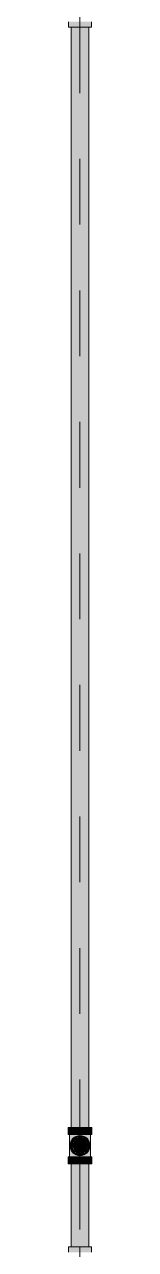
# Model space of a CAD drawing. Header units: millimetres. Extents: x -4000 to 187956, y -58990 to 162485.
# Drawn here: x 91721 to 91779, y 128199 to 131156 of the extents above; entities that cross this region are included whole.
import ezdxf

# ---------------------------------------------------------------- set-up
doc = ezdxf.new("R2010")
doc.units = ezdxf.units.MM
doc.linetypes.add('Dash 1_16_', pattern=[317.5, 158.75, -158.75])
for name, color, linetype, lineweight in [('F-SPRN', 3, 'Continuous', 9), ('P-PIPE', 3, 'Continuous', 9), ('P-PIPE-CNTR', 3, 'Continuous', 9)]:
    doc.layers.add(name, color=color, linetype=linetype, lineweight=lineweight)

# ---------------------------------------------------------------- blocks, each defined once
blk = doc.blocks.new('Sprinkler_Up - DN20-V350-FFS - TANG 1')
at = {"layer": 'F-SPRN', "transparency": 33554534}
for points in [[(-4.6, 0), (-1.7, 2.9), (-1.2, 3.5), (-0.6, 4), (0.6, 4), (1.2, 3.5), (1.7, 2.9), (4.6, 0), (22.2, 0), (18, 13.1), (6.9, 21.2), (-6.9, 21.2), (-18, 13.1), (-22.2, 0), (-13.5, 0)], [(-6.9, -21.2), (6.9, -21.2), (18, -13.1), (22.2, 0), (3.9, -0.7), (2, -3.4), (1.2, -3.5), (0.6, -4), (-0.6, -4), (-1.2, -3.5), (-1.7, -2.9), (-4.6, 0), (-22.2, 0), (-18, -13.1), (-12.4, -17.1)], [(0, -16.7), (4.3, -16.1), (11.8, -11.8), (16.1, -4.3), (16.1, 4.3), (11.8, 11.8), (8.3, 14.4), (0, 16.7), (-4.3, 16.1), (-11.8, 11.8), (-16.1, 4.3), (-16.1, -4.3), (-11.8, -11.8), (-8.3, -14.4)], [(0, -15.6), (7.8, -13.5), (13.5, -7.8), (15.1, -4), (15.1, 4), (13.5, 7.8), (7.8, 13.5), (0, 15.6), (-7.8, 13.5), (-11, 11), (-15.1, 4), (-15.1, -4), (-11, -11), (-7.8, -13.5)], [(-10.9, -5.5), (-10.9, 5.4), (-14.5, 5.4), (-14.5, -5.5)], [(-7.7, -5.5), (-7.7, 5.4), (-10.9, 5.4), (-10.9, -5.5)], [(0, -5.5), (0, 5.4), (-7.7, 5.4), (-7.7, -5.5)], [(5.7, 0), (2, 4.9), (-2.9, 4.9), (-5.7, 0), (2, 0)], [(2, -4.9), (2.9, -4.9), (5.7, 0), (-5.7, 0), (-2.9, -4.9)], [(0, 0), (4.6, 0), (0, 4.6), (-4.6, 0)], [(0, -4.6), (4.6, 0), (-4.6, 0)], [(0, -2.6), (1.3, 0), (-1.8, 0)], [(-1.3, 0), (1.8, 0), (0, 2.6)], [(0, -5.5), (7.7, -5.5), (7.7, 5.4), (0, 5.4)], [(10.9, -5.5), (10.9, 5.4), (7.7, 5.4), (7.7, -5.5)], [(14.5, -5.5), (14.5, 5.4), (10.9, 5.4), (10.9, -5.5)]]:
    blk.add_hatch(color=1, dxfattribs=at).paths.add_polyline_path(points)
at = {"layer": 'F-SPRN', "color": 1}
for p, q in [((-11.5, 5.4), (-14.5, 5.4)), ((-14.5, 5.4), (-11.3, 5.4)), ((-14.5, 5.4), (-14.5, 3.7)), ((-14.5, 3.3), (-14.5, 0)), ((-11.5, 5.4), (-11.5, 4)), ((-10.9, 1.9), (-10.9, 3.6)), ((-10.8, 5.4), (-8, 5.4)), ((-8.1, 5.4), (-10.8, 5.4)), ((-8.1, 5.4), (-8.1, 2.8)), ((-8.1, 2.5), (-8.1, 0.7)), ((-7.7, 4.8), (-7.7, 2.7)), ((-7.7, 4.8), (-7.7, 2.7)), ((-7.7, 2.1), (-7.7, 0.5)), ((-7.7, 2.1), (-7.7, 0.5)), ((-6.7, 5.4), (-4.7, 5.4)), ((-5.8, 3.8), (-5.8, 2.2)), ((-2.1, 0), (-2.1, 0)), ((-2.1, 0), (-2.1, -0.1)), ((0, 2.1), (-0.1, 2.1)), ((2.1, 0), (2.1, 0.1)), ((2.1, 0), (2.1, 0)), ((4.7, 5.4), (6.5, 5.4)), ((7.7, 5.4), (10.8, 5.4)), ((7.7, 5.2), (7.7, 2.7)), ((7.7, 5.2), (7.7, 2.7)), ((7.7, 2.3), (7.7, 0.5)), ((7.7, 2.3), (7.7, 0.5)), ((10.8, 5.4), (8.1, 5.4)), ((8.1, 5.4), (8.1, 2.8)), ((8.1, 2.5), (8.1, 0.4)), ((10.9, 5.4), (14.5, 5.4)), ((10.9, 3.6), (10.9, 0.2)), ((14.5, 5.4), (11.5, 5.4)), ((11.5, 5.4), (11.5, 4)), ((11.5, 3), (11.5, 0.2)), ((14.5, 5.4), (14.5, -5.5)), ((-14.5, -1.3), (-14.5, -3.7)), ((-11.1, -5.5), (-14.5, -5.5)), ((-14.5, -5.5), (-11.5, -5.5)), ((-10.9, -2.6), (-10.9, -1.3)), ((-10.8, -5.5), (-8.1, -5.5)), ((-7.8, -5.5), (-10.8, -5.5)), ((-8.1, -4.2), (-8.1, -5.5)), ((-7.7, -2.7), (-7.7, -4)), ((-7.7, -2.7), (-7.7, -4)), ((-7, -5.5), (-5.8, -5.5)), ((-4.8, -5.5), (-7, -5.5)), ((-5.8, -2.3), (-5.8, -3.8)), ((-2.1, -0.3), (-2, -0.4)), ((-2, -0.4), (-2, -0.5)), ((-2, -0.5), (-2, -0.6)), ((-2, -0.6), (-2, -0.7)), ((-2, -0.7), (-1.9, -0.7)), ((-1.9, -0.7), (-1.9, -0.8)), ((-1.9, -0.8), (-1.9, -0.9)), ((-1.9, -0.9), (-1.8, -1)), ((-1.8, -1), (-1.8, -1.1)), ((-1.8, -1), (-1.8, -1)), ((-1.8, -1.1), (-1.7, -1.2)), ((-1.7, -1.2), (-1.6, -1.3)), ((-1.7, -1.2), (-1.7, -1.2)), ((-1.6, -1.3), (-1.6, -1.4)), ((-1.6, -1.4), (-1.5, -1.4)), ((-1.5, -1.4), (-1.4, -1.5)), ((-1.4, -1.5), (-1.3, -1.6)), ((-1.4, -1.5), (-1.4, -1.5)), ((-1.3, -1.6), (-1.3, -1.7)), ((-1.3, -1.7), (-1.2, -1.7)), ((-1.2, -1.7), (-1.1, -1.7)), ((-1.1, -1.7), (-1.1, -1.8)), ((-1.1, -1.8), (-1, -1.8)), ((-1, -1.8), (-0.9, -1.9)), ((-0.9, -1.9), (-0.8, -1.9)), ((-0.8, -1.9), (-0.7, -2)), ((-0.8, -1.9), (-0.8, -1.9)), ((-0.7, -2), (-0.6, -2)), ((-0.6, -2), (-0.5, -2)), ((-0.5, -2), (-0.4, -2)), ((-0.4, -2), (-0.3, -2.1)), ((-0.4, -2), (-0.4, -2)), ((-0.3, -2.1), (-0.2, -2.1)), ((-0.2, -2.1), (-0.1, -2.1)), ((-0.1, -2.1), (0, -2.1)), ((0, -2.1), (0.1, -2.1)), ((0.1, -2.1), (0.2, -2.1)), ((0.1, -2.1), (0.1, -2.1)), ((0.2, -2.1), (0.3, -2.1)), ((0.3, -2.1), (0.4, -2)), ((0.4, -2), (0.5, -2)), ((0.5, -2), (0.6, -2)), ((0.6, -2), (0.7, -2)), ((0.6, -2), (0.6, -2)), ((0.7, -2), (0.8, -1.9)), ((0.8, -1.9), (0.9, -1.9)), ((0.9, -1.9), (1, -1.8)), ((0.9, -1.9), (0.9, -1.9)), ((1, -1.8), (1.1, -1.8)), ((1.1, -1.8), (1.2, -1.7)), ((1.2, -1.7), (1.3, -1.6)), ((1.2, -1.7), (1.2, -1.7)), ((1.3, -1.6), (1.4, -1.6)), ((1.4, -1.5), (1.5, -1.5)), ((1.4, -1.6), (1.4, -1.5)), ((1.5, -1.4), (1.6, -1.3)), ((1.5, -1.5), (1.5, -1.4)), ((1.6, -1.3), (1.7, -1.2)), ((1.6, -1.3), (1.6, -1.3)), ((1.7, -1.1), (1.8, -1.1)), ((1.7, -1.2), (1.7, -1.1)), ((1.8, -1), (1.9, -0.9)), ((1.8, -1.1), (1.8, -1)), ((1.9, -0.8), (2, -0.7)), ((1.9, -0.8), (1.9, -0.8)), ((1.9, -0.9), (1.9, -0.8)), ((2, -0.4), (2.1, -0.3)), ((2, -0.5), (2, -0.4)), ((2, -0.5), (2, -0.5)), ((2, -0.6), (2, -0.5)), ((2, -0.7), (2, -0.6)), ((2.1, -0.1), (2.1, 0)), ((2.1, -0.2), (2.1, -0.1)), ((2.1, -0.3), (2.1, -0.2)), ((7, -5.5), (4.8, -5.5)), ((5.8, -2.2), (5.8, -3.8)), ((5.8, -5.5), (7, -5.5)), ((7.7, -0.5), (7.7, -2.3)), ((7.7, -0.5), (7.7, -2.3)), ((7.7, -2.7), (7.7, -5.4)), ((7.7, -2.7), (7.7, -5.4)), ((10.8, -5.5), (7.7, -5.5)), ((8.1, -0.4), (8.1, -2.5)), ((8.1, -2.8), (8.1, -5.5)), ((8.1, -5.5), (10.8, -5.5)), ((10.9, -0.2), (10.9, -3.6)), ((14.5, -5.5), (10.9, -5.5)), ((11.5, -0.2), (11.5, -3)), ((11.5, -4), (11.5, -5.5)), ((11.5, -5.5), (14.5, -5.5))]:
    blk.add_line(p, q, dxfattribs=at)
at = {"layer": 'F-SPRN', "color": 1, "flags": 128}
for points in [[(-0.6, 2), (-0.7, 2), (-0.8, 1.9), (-0.9, 1.9), (-0.9, 1.9), (-1, 1.8), (-1.1, 1.8), (-1.2, 1.7), (-1.2, 1.7), (-1.3, 1.6), (-1.4, 1.6), (-1.4, 1.5), (-1.5, 1.5), (-1.5, 1.4), (-1.6, 1.3), (-1.6, 1.3), (-1.7, 1.2), (-1.7, 1.1), (-1.8, 1.1), (-1.8, 1), (-1.9, 0.9), (-1.9, 0.8), (-1.9, 0.8), (-2, 0.7), (-2, 0.6), (-2, 0.5), (-2, 0.5), (-2, 0.4), (-2.1, 0.3), (-2.1, 0.2), (-2.1, 0.1), (-2.1, 0)], [(-0.5, 2), (-0.6, 2), (-0.6, 2)], [(-0.1, 2.1), (-0.1, 2.1), (-0.2, 2.1), (-0.3, 2.1), (-0.4, 2), (-0.5, 2)], [(2.1, 0.1), (2.1, 0.2), (2.1, 0.2), (2.1, 0.3), (2, 0.4), (2, 0.5), (2, 0.6), (2, 0.7), (1.9, 0.7), (1.9, 0.8), (1.9, 0.9), (1.8, 1), (1.8, 1), (1.8, 1.1), (1.7, 1.2), (1.7, 1.2), (1.6, 1.3), (1.6, 1.4), (1.5, 1.4), (1.4, 1.5), (1.4, 1.5), (1.3, 1.6), (1.3, 1.7), (1.2, 1.7), (1.1, 1.7), (1.1, 1.8), (1, 1.8), (0.9, 1.9), (0.8, 1.9), (0.8, 1.9), (0.7, 2), (0.6, 2), (0.5, 2), (0.4, 2), (0.4, 2), (0.3, 2.1), (0.2, 2.1), (0.1, 2.1), (0, 2.1)], [(-2.1, -0.1), (-2.1, -0.2), (-2.1, -0.2), (-2.1, -0.3)]]:
    blk.add_lwpolyline(points, dxfattribs=at)
at = {"layer": 'F-SPRN', "color": 1}
for radius, start, end in [(22.2, 360, 180), (21.9, 165.6773, 179.2615), (21.9, 144.7698, 164.8151), (21.9, 126.6942, 143.2701), (16.7, 167.6802, 180), (16.7, 167.6802, 180), (16.7, 155.3879, 164.9693), (16.7, 155.3879, 164.9693), (15.6, 166.4265, 180), (15.6, 166.4265, 180), (15.6, 150.9409, 165), (15.6, 159.6139, 165), (16.7, 136.7213, 149.931), (16.7, 136.7213, 149.931), (15.6, 150.9409, 156.3845), (15.6, 138.4214, 150), (15.6, 138.4214, 150), (21.9, 108.2621, 125.7507), (16.7, 121.4181, 130.5751), (16.7, 121.4181, 130.5751), (15.6, 120.5262, 133.2078), (15.6, 120.5262, 133.2078), (16.7, 106.5995, 120), (16.7, 106.5995, 120), (15.6, 114.4363, 119.9813), (15.6, 114.4363, 119.9813), (21.9, 99.348, 107.901), (4.63, 155.7832, 180), (4.63, 155.7832, 180), (16.7, 96.4143, 105), (16.7, 96.4143, 105), (4.63, 109.0192, 138.2703), (4.63, 109.0192, 138.2703), (21.9, 90.145, 98.8503), (15.6, 95.5762, 100.6843), (15.6, 95.5762, 100.6843), (2.56, 109.0192, 168.8278), (2.56, 109.0192, 168.8278), (2.04, 109.0192, 180), (16.7, 83.0684, 90), (16.7, 83.0684, 90), (4.63, 54.3832, 90), (4.63, 54.3832, 90), (3.81, 57.0577, 90), (2.56, 0, 90), (2.56, 360, 90), (2.04, 10.4703, 90), (21.9, 72.5583, 89.4624), (2.04, 0, 1.6667), (5.71, 60, 68.9227), (15.6, 75.573, 80.5892), (15.6, 75.573, 80.5892), (4.63, 17.9592, 50.9782), (4.63, 17.9592, 50.9782), (15.6, 67.5614, 74.5481), (15.6, 67.5614, 74.5481), (16.7, 60, 75), (16.7, 60, 75), (15.6, 60.0187, 65.5637), (15.6, 60.0187, 65.5637), (21.9, 54.2493, 71.7379), (15.6, 46.7922, 60), (15.6, 46.7922, 60), (16.7, 49.4249, 58.5819), (16.7, 49.4249, 58.5819), (15.6, 30, 41.5786), (15.6, 30, 41.5786), (16.7, 30, 43.2787), (16.7, 30, 43.2787), (21.9, 36.7299, 53.3058), (15.6, 23.6155, 29.5646), (15.6, 15, 29.5646), (15.6, 15, 20.3861), (16.7, 15, 24.6121), (16.7, 15, 24.6121), (15.6, 360, 13.6618), (15.6, 0, 13.6618), (16.7, 360, 12.3198), (16.7, 0, 12.3198), (21.9, 15.1849, 35.2302), (21.9, 0.7385, 14.3227), (22.2, 180, 360), (21.9, 180.7385, 194.3227), (21.9, 195.1849, 215.2302), (21.9, 216.7299, 233.3058), (16.7, 180, 192.3198), (16.7, 180, 192.3198), (16.7, 195.0307, 204.6121), (16.7, 195.0307, 204.6121), (15.6, 181.9082, 193.6618), (15.6, 181.9082, 193.6618), (15.6, 197.3339, 209.5646), (15.6, 197.3339, 209.5646), (16.7, 210.069, 223.2787), (16.7, 210.069, 223.2787), (15.6, 212.5472, 221.5786), (15.6, 212.5472, 221.5786), (21.9, 234.9759, 251.7379), (16.7, 229.4249, 238.5819), (16.7, 229.4249, 238.5819), (15.6, 233.795, 240), (15.6, 233.795, 240), (16.7, 240, 255), (16.7, 240, 255), (15.6, 240.0187, 254.5481), (15.6, 240.0187, 254.5481), (21.9, 252.5583, 269.4624), (4.63, 197.9592, 0), (4.63, 197.9592, 360), (15.6, 255, 267.64), (15.6, 255, 267.64), (3.81, 196.1605, 302.9423), (2.56, 191.1677, 270), (2.56, 191.1677, 270), (2.04, 190.4703, 270), (16.7, 263.0684, 270), (16.7, 263.0684, 270), (2.56, 270, 0), (2.56, 270, 360), (2.04, 270, 358.3333), (21.9, 270.145, 278.8503), (2.04, 358.3333, 0), (16.7, 276.9735, 285), (16.7, 276.9735, 285), (5.71, 291.0773, 300), (3.81, 317.3767, 360), (21.9, 279.348, 287.901), (16.7, 286.5995, 300), (16.7, 286.5995, 300), (15.6, 294.4363, 299.9813), (15.6, 294.4363, 299.9813), (21.9, 288.2621, 305.0241), (15.6, 300, 313.2078), (15.6, 300, 313.2078), (16.7, 301.4181, 310.5751), (16.7, 301.4181, 310.5751), (15.6, 318.4214, 330), (15.6, 318.4214, 330), (16.7, 316.7213, 330), (16.7, 316.7213, 330), (21.9, 306.6942, 323.2701), (15.6, 330.4354, 345), (15.6, 330.4354, 336.3845), (15.6, 339.6139, 345), (15.6, 346.3382, 360), (15.6, 346.3382, 360), (16.7, 335.3879, 345), (16.7, 335.3879, 345), (16.7, 347.6802, 360), (16.7, 347.6802, 360), (21.9, 324.7698, 344.8151), (21.9, 345.6773, 359.2615)]:
    blk.add_arc((0, 0), radius, start, end, dxfattribs=at)
blk = doc.blocks.new('Steel_Transition_Threaded_HoaPhat - Standard-V353-FFS - TANG 1')
at = {"layer": 'P-PIPE', "lineweight": 13, "transparency": 33554534}
h = blk.add_hatch(color=1, dxfattribs=at)
h.paths.add_polyline_path([(91750, 128427.6), (91755.8, 128428.4), (91764.4, 128433), (91765.9, 128434.2), (91769.5, 128438.8), (91771.7, 128444.3), (91772.5, 128450.1), (91771.7, 128455.9), (91769.5, 128461.3), (91765.9, 128466), (91761.3, 128469.6), (91752, 128472.3), (91750, 128472.6), (91744.2, 128471.8), (91738.7, 128469.5), (91734.1, 128466), (91730.5, 128461.3), (91728.3, 128455.9), (91727.5, 128450.1), (91728.3, 128444.3), (91730.5, 128438.8), (91735.6, 128433), (91738.8, 128430.6), (91744.2, 128428.4)])
h.paths.add_polyline_path([(91750, 128430), (91744.8, 128430.7), (91739.5, 128433), (91735.8, 128435.9), (91732.6, 128440), (91730.6, 128444.9), (91729.9, 128450.1), (91730.6, 128455.3), (91732.6, 128460.1), (91735.8, 128464.3), (91740, 128467.5), (91745, 128469.5), (91752, 128469.9), (91755.2, 128469.5), (91760.1, 128467.5), (91764.2, 128464.3), (91767.4, 128460.1), (91769.4, 128455.3), (91770.1, 128450.1), (91769.4, 128444.9), (91767.4, 128440), (91764.2, 128435.9), (91760.1, 128432.7), (91755.2, 128430.7)])
for points in [[(91750, 128430), (91750, 128433.7), (91741.8, 128435.9), (91735.8, 128441.9), (91733.6, 128450.1), (91735.8, 128458.3), (91741.8, 128464.3), (91750, 128466.5), (91750, 128470.2), (91744.8, 128469.5), (91740, 128467.5), (91735.8, 128464.3), (91732.6, 128460.1), (91730.6, 128455.3), (91729.9, 128450.1), (91730.6, 128444.9), (91732.6, 128440), (91735.8, 128435.9), (91740, 128432.7), (91744.8, 128430.7)], [(91750, 128431.6), (91756.7, 128433), (91759.3, 128434.1), (91763.1, 128437), (91766, 128440.8), (91767.9, 128445.3), (91768.5, 128450.1), (91767.9, 128454.9), (91766, 128459.3), (91763.1, 128463.2), (91759.3, 128466.1), (91752, 128468.3), (91750, 128468.6), (91745.2, 128468), (91740.8, 128466.1), (91736.9, 128463.2), (91734, 128459.3), (91732.1, 128454.9), (91731.5, 128450.1), (91732.1, 128445.3), (91734, 128440.8), (91736.9, 128437), (91743.3, 128433), (91745.2, 128432.2)], [(91750, 128430), (91755.2, 128430.7), (91760.5, 128433), (91764.2, 128435.9), (91767.4, 128440), (91769.4, 128444.9), (91770.1, 128450.1), (91769.4, 128455.3), (91767.4, 128460.1), (91764.2, 128464.3), (91760.1, 128467.5), (91752, 128469.9), (91750, 128469.5), (91750, 128466.5), (91758.2, 128464.3), (91764.2, 128458.3), (91766.4, 128450.1), (91764.2, 128441.9), (91758.2, 128435.9), (91750, 128433)]]:
    blk.add_hatch(color=1, dxfattribs=at).paths.add_polyline_path(points)
at = {"layer": 'P-PIPE', "color": 20, "lineweight": 13}
for radius, start, end in [(22.5, 90, 270), (22.5, 90, 120), (22.5, 270, 90), (22.5, 60, 90), (22.5, 120.1908, 270), (20.1, 166.0499, 193.9501), (20.1, 150, 162.7449), (20.1, 197.2551, 210), (18.5, 166.5939, 193.4061), (18.5, 166.5939, 180), (18.5, 180, 193.4061), (18.5, 157.6232, 165), (18.5, 157.6232, 165), (18.5, 195, 202.3768), (18.5, 195, 202.3768), (20.1, 128.8856, 148.1553), (16.4, 180.8106, 191.4533), (16.4, 168.5467, 175.1607), (18.5, 136.4297, 150), (18.5, 136.4297, 150), (16.4, 158.0319, 163.506), (16.4, 143.5463, 150), (16.4, 210.6635, 216.4537), (18.5, 123.4976, 133.2041), (18.5, 123.4976, 133.2041), (20.1, 109.6859, 125.0043), (22.5, 120, 120.1908), (16.4, 121.0738, 128.0319), (18.5, 106.819, 120), (18.5, 106.819, 120), (16.4, 113.4045, 120), (16.4, 107.4657, 111.9681), (20.1, 104.4527, 105), (20.1, 100.9975, 104.4527), (18.5, 91.4353, 103.2046), (18.5, 91.4353, 103.2046), (16.4, 96.2132, 104.6042), (20.1, 90.5246, 98.5089), (22.5, 270, 59.8092), (18.5, 84.3307, 90), (18.5, 84.3307, 90), (20.1, 75.5473, 87.9279), (18.5, 78.0986, 83.7167), (18.5, 78.0986, 83.7167), (18.5, 60, 75), (18.5, 60, 75), (16.4, 66.9681, 72.9388), (20.1, 75, 75.5473), (20.1, 54.9957, 75), (16.4, 60.5934, 66.5955), (18.5, 46.7959, 56.5024), (18.5, 46.7959, 56.5024), (22.5, 59.8092, 60), (20.1, 31.8447, 51.1144), (18.5, 30, 43.5703), (18.5, 30, 43.5703), (16.4, 338.0319, 342.8691), (16.4, 351.9681, 0), (16.4, 0, 6.4537), (18.5, 15, 22.3768), (18.5, 15, 22.3768), (18.5, 337.6232, 345), (18.5, 337.6232, 345), (20.1, 17.2551, 30), (20.1, 330, 342.7449), (18.5, 346.5939, 13.4061), (18.5, 0, 13.4061), (18.5, 346.5939, 0), (20.1, 346.0499, 13.9501), (20.1, 211.8447, 231.1144), (18.5, 210, 223.5703), (18.5, 210, 223.5703), (18.5, 226.7959, 236.5024), (18.5, 226.7959, 236.5024), (20.1, 238.4084, 255), (18.5, 240, 248.4953), (18.5, 240, 248.4953), (16.4, 240, 246.5955), (18.5, 248.8886, 255), (18.5, 248.8886, 255), (20.1, 255.0607, 267.9279), (18.5, 258.0986, 270), (18.5, 258.0986, 270), (16.4, 264.1652, 268.506), (20.1, 270.5246, 278.5089), (18.5, 271.4353, 283.2046), (18.5, 271.4353, 283.2046), (16.4, 277.0878, 283.9063), (20.1, 280.9975, 285), (16.4, 287.4657, 291.9681), (18.5, 286.819, 291.1114), (18.5, 286.819, 291.1114), (16.4, 293.5463, 300), (18.5, 291.5047, 300), (18.5, 291.5047, 300), (20.1, 289.6859, 301.5916), (18.5, 303.4976, 313.2041), (18.5, 303.4976, 313.2041), (20.1, 308.8856, 328.1553), (18.5, 316.4297, 330), (18.5, 316.4297, 330)]:
    blk.add_arc((91750, 128450.1), radius, start, end, dxfattribs=at)

msp = doc.modelspace()

# ---------------------------------------------------------------- hatches: boundary and pattern name
at = {"layer": 'P-PIPE', "transparency": 33554534}
for points in [[(91723.6, 131149.4), (91777.4, 131149.4), (91776.4, 131162.7), (91722.7, 131162.7), (91722.7, 131149.4)], [(91750, 128493.7), (91750, 131149.4), (91728.9, 131149.4), (91729.6, 128493.7), (91744.5, 128493.7)], [(91750, 128493.7), (91771.1, 128493.7), (91770.4, 131149.4), (91750, 131149.4), (91750, 128506)], [(91722.4, 128477), (91750, 128477), (91750, 128493.7), (91721.4, 128493.7), (91721.4, 128477)], [(91728.1, 128423.1), (91750, 128423.1), (91750, 128428.9), (91740.8, 128431.3), (91733.9, 128436.8), (91731.7, 128439.4), (91729.2, 128446.2), (91729.2, 128454), (91733.9, 128463.4), (91737.7, 128467), (91744.3, 128470.2), (91750, 128471.2), (91750, 128477), (91724.7, 128477), (91725.6, 128423.1)], [(91750, 128426), (91756.2, 128426.8), (91762.1, 128429.2), (91767.1, 128433), (91770.9, 128438), (91773.3, 128443.8), (91774.1, 128450.1), (91773.3, 128456.3), (91770.9, 128462.1), (91763.9, 128469.5), (91762.1, 128471), (91752, 128473.9), (91750, 128474.2), (91743.8, 128473.4), (91736.1, 128469.5), (91733, 128467.1), (91729.1, 128462.1), (91726.7, 128456.3), (91725.9, 128450.1), (91726.7, 128443.8), (91729.1, 128438), (91733, 128433), (91737.9, 128429.2), (91743.8, 128426.8)], [(91778.6, 128477), (91777.7, 128493.7), (91750, 128493.7), (91750, 128477), (91777.7, 128477)], [(91771.9, 128423.1), (91775.3, 128423.1), (91774.4, 128477), (91750, 128477), (91750, 128471.2), (91759.2, 128468.9), (91766.1, 128463.4), (91768.3, 128460.7), (91770.8, 128454), (91770.8, 128446.2), (91766.1, 128436.8), (91762, 128433), (91755.7, 128430), (91750, 128428.9), (91750, 128423.1), (91767.9, 128423.1)], [(91741.7, 128435.6), (91742.8, 128437.6), (91741.7, 128441.7), (91742.8, 128445.9), (91745.8, 128449), (91757.2, 128454.3), (91758.4, 128458.4), (91757.2, 128462.6), (91755.9, 128464.3), (91750, 128466.8), (91741.7, 128464.6), (91735.5, 128458.4), (91733.3, 128450.1), (91735.5, 128441.7), (91738.2, 128438.3)], [(91750, 128433.4), (91758.4, 128435.6), (91761.8, 128438.3), (91766.1, 128445.8), (91766.1, 128454.4), (91761.8, 128461.9), (91758.4, 128464.6), (91750, 128466.8), (91745.7, 128466.2), (91738.2, 128461.9), (91733.9, 128454.4), (91733.9, 128445.8), (91738.2, 128438.3), (91741.7, 128435.6)], [(91729.8, 128406.4), (91750, 128406.4), (91750, 128423.1), (91721.4, 128423.1), (91722.4, 128406.4), (91725.2, 128406.4)], [(91778.6, 128406.4), (91777.7, 128423.1), (91750, 128423.1), (91750, 128406.4), (91777.7, 128406.4)], [(91744.5, 128206), (91750, 128206), (91750, 128406.4), (91728.9, 128406.4), (91729.6, 128206), (91739.5, 128206)], [(91750, 128206), (91771.1, 128206), (91770.4, 128406.4), (91750, 128406.4), (91750, 128360)], [(91730.7, 128192.7), (91777.4, 128192.7), (91776.4, 128206), (91722.7, 128206), (91723.6, 128192.7), (91726.3, 128192.7)]]:
    msp.add_hatch(color=1, dxfattribs=at).paths.add_polyline_path(points)

# ---------------------------------------------------------------- linework, layer by layer
at = {"layer": 'P-PIPE', "color": 20, "lineweight": 13}
for p, q in [((91722.7, 131162.7), (91722.7, 131149.4)), ((91777.4, 131149.4), (91777.4, 131162.7)), ((91722.7, 131149.4), (91728.7, 131149.4)), ((91722.7, 131149.4), (91777.4, 131149.4)), ((91728.9, 131149.4), (91728.9, 128493.7)), ((91729.6, 131149.4), (91728.9, 131149.4)), ((91768.3, 131149.4), (91731.7, 131149.4)), ((91731.7, 131149.4), (91736.3, 131149.4)), ((91736.3, 131149.4), (91742.9, 131149.4)), ((91742.9, 131149.4), (91750, 131149.4)), ((91750, 131149.4), (91757.1, 131149.4)), ((91757.1, 131149.4), (91763.7, 131149.4)), ((91763.7, 131149.4), (91768.4, 131149.4)), ((91771.1, 131149.4), (91770.4, 131149.4)), ((91771.1, 128493.7), (91771.1, 131149.4)), ((91771.3, 131149.4), (91777.4, 131149.4)), ((91721.4, 128493.7), (91721.4, 128477)), ((91728.8, 128493.7), (91721.4, 128493.7)), ((91750, 128493.7), (91721.4, 128493.7)), ((91721.4, 128477), (91724.6, 128477)), ((91721.4, 128477), (91750, 128477)), ((91724.7, 128477), (91724.7, 128423.1)), ((91725.6, 128477), (91724.7, 128477)), ((91725.6, 128477), (91724.7, 128477)), ((91725.5, 128477), (91729.8, 128477)), ((91728.1, 128477), (91725.6, 128477)), ((91742.6, 128477), (91725.6, 128477)), ((91732.1, 128477), (91728.1, 128477)), ((91728.9, 128493.7), (91729.6, 128493.7)), ((91729.7, 128493.7), (91735.1, 128493.7)), ((91735, 128493.7), (91729.8, 128493.7)), ((91729.8, 128477), (91734.7, 128477)), ((91734.6, 128477), (91732.1, 128477)), ((91735.6, 128493.7), (91764.4, 128493.7)), ((91737.4, 128477), (91735.6, 128477)), ((91742.6, 128493.7), (91735.7, 128493.7)), ((91735.7, 128477), (91741.9, 128477)), ((91741.9, 128477), (91737.4, 128477)), ((91750, 128493.7), (91742.6, 128493.7)), ((91743.4, 128477), (91750, 128477)), ((91750, 128477), (91743.5, 128477)), ((91750, 128477), (91743.5, 128477)), ((91757.4, 128493.7), (91750, 128493.7)), ((91778.6, 128493.7), (91750, 128493.7)), ((91750, 128477), (91751.7, 128477)), ((91750, 128477), (91778.6, 128477)), ((91751.7, 128477), (91750, 128477)), ((91756.5, 128477), (91750, 128477)), ((91752, 128477), (91756.6, 128477)), ((91756.5, 128477), (91752, 128477)), ((91764.3, 128493.7), (91757.4, 128493.7)), ((91775.3, 128477), (91757.4, 128477)), ((91758.1, 128477), (91764.3, 128477)), ((91762.6, 128477), (91758.1, 128477)), ((91764.4, 128477), (91762.6, 128477)), ((91764.9, 128493.7), (91770.3, 128493.7)), ((91770.2, 128493.7), (91765, 128493.7)), ((91765.3, 128477), (91770.2, 128477)), ((91767.9, 128477), (91765.4, 128477)), ((91771.9, 128477), (91767.9, 128477)), ((91770.2, 128477), (91774.5, 128477)), ((91770.4, 128493.7), (91771.1, 128493.7)), ((91778.6, 128493.7), (91771.2, 128493.7)), ((91774.4, 128477), (91771.9, 128477)), ((91775.3, 128477), (91774.4, 128477)), ((91775.3, 128423.1), (91775.3, 128477)), ((91775.4, 128477), (91778.6, 128477)), ((91778.6, 128477), (91778.6, 128493.7)), ((91721.4, 128423.1), (91721.4, 128406.4)), ((91724.6, 128423.1), (91721.4, 128423.1)), ((91750, 128423.1), (91721.4, 128423.1)), ((91724.7, 128423.1), (91725.6, 128423.1)), ((91724.7, 128423.1), (91742.6, 128423.1)), ((91729.8, 128423.1), (91725.5, 128423.1)), ((91725.6, 128423.1), (91728.1, 128423.1)), ((91728.1, 128423.1), (91732.1, 128423.1)), ((91734.7, 128423.1), (91729.8, 128423.1)), ((91732.1, 128423.1), (91734.6, 128423.1)), ((91733, 128433), (91733, 128433)), ((91735.6, 128423.1), (91737.4, 128423.1)), ((91741.9, 128423.1), (91735.7, 128423.1)), ((91737.4, 128423.1), (91741.9, 128423.1)), ((91750, 128423.1), (91743.4, 128423.1)), ((91743.5, 128423.1), (91750, 128423.1)), ((91743.5, 128423.1), (91750, 128423.1)), ((91756.6, 128423.1), (91750, 128423.1)), ((91778.6, 128423.1), (91750, 128423.1)), ((91750, 128423.1), (91756.5, 128423.1)), ((91750, 128423.1), (91756.5, 128423.1)), ((91757.4, 128423.1), (91774.4, 128423.1)), ((91764.3, 128423.1), (91758.1, 128423.1)), ((91758.1, 128423.1), (91762.6, 128423.1)), ((91762.6, 128423.1), (91764.4, 128423.1)), ((91770.2, 128423.1), (91765.3, 128423.1)), ((91765.4, 128423.1), (91767.9, 128423.1)), ((91767.1, 128433), (91767, 128433)), ((91767.9, 128423.1), (91771.9, 128423.1)), ((91774.5, 128423.1), (91770.2, 128423.1)), ((91771.9, 128423.1), (91774.4, 128423.1)), ((91774.4, 128423.1), (91775.3, 128423.1)), ((91774.4, 128423.1), (91775.3, 128423.1)), ((91778.6, 128423.1), (91775.4, 128423.1)), ((91778.6, 128406.4), (91778.6, 128423.1)), ((91721.4, 128406.4), (91728.8, 128406.4)), ((91721.4, 128406.4), (91750, 128406.4)), ((91728.9, 128406.4), (91728.9, 128206)), ((91729.6, 128406.4), (91728.9, 128406.4)), ((91735.1, 128406.4), (91729.7, 128406.4)), ((91729.8, 128406.4), (91735, 128406.4)), ((91764.4, 128406.4), (91735.6, 128406.4)), ((91735.7, 128406.4), (91742.6, 128406.4)), ((91742.6, 128406.4), (91750, 128406.4)), ((91750, 128406.4), (91757.4, 128406.4)), ((91750, 128406.4), (91778.6, 128406.4)), ((91757.4, 128406.4), (91764.3, 128406.4)), ((91770.3, 128406.4), (91764.9, 128406.4)), ((91765, 128406.4), (91770.2, 128406.4)), ((91771.1, 128406.4), (91770.4, 128406.4)), ((91771.1, 128206), (91771.1, 128406.4)), ((91771.2, 128406.4), (91778.6, 128406.4)), ((91722.7, 128206), (91722.7, 128192.7)), ((91728.7, 128206), (91722.7, 128206)), ((91777.4, 128206), (91722.7, 128206)), ((91728.9, 128206), (91729.6, 128206)), ((91731.7, 128206), (91768.3, 128206)), ((91736.3, 128206), (91731.7, 128206)), ((91742.9, 128206), (91736.3, 128206)), ((91750, 128206), (91742.9, 128206)), ((91757.1, 128206), (91750, 128206)), ((91763.7, 128206), (91757.1, 128206)), ((91768.4, 128206), (91763.7, 128206)), ((91770.4, 128206), (91771.1, 128206)), ((91777.4, 128206), (91771.3, 128206)), ((91777.4, 128192.7), (91777.4, 128206))]:
    msp.add_line(p, q, dxfattribs=at)
for radius, start, end in [(24.1, 90, 225), (24.1, 90, 270), (21.1, 90, 96.9789), (24.1, 315, 90), (24.1, 270, 90), (21.1, 84.5039, 87.7707), (21.1, 173.0708, 177.9758), (21.1, 182.0242, 194.2622), (21.1, 165.7378, 171.9789), (21.1, 156.9789, 165), (21.1, 195, 201.9789), (21.1, 150, 154.6013), (21.1, 141.9789, 146.1637), (21.1, 137.2293, 141.8404), (21.1, 126.9789, 135), (21.1, 112.0203, 125.8689), (21.1, 99.731, 105), (21.1, 75, 81.9292), (21.1, 62.2293, 66.9789), (21.1, 54.1311, 60), (21.1, 38.1596, 53.0211), (21.1, 33.8363, 38.0211), (21.1, 25.3987, 30), (21.1, 15, 23.0211), (21.1, 338.0211, 345), (21.1, 345.7378, 357.7452), (21.1, 2.0242, 12.7707), (21.1, 206.4435, 210), (24.1, 225.0718, 270), (21.1, 219.3488, 231.9789), (21.1, 234.4307, 245.5764), (21.1, 255, 270), (24.1, 270, 314.9282), (21.1, 270, 278.0211), (21.1, 279.731, 285), (21.1, 293.0211, 305.5693), (21.1, 308.0211, 321.8404), (21.1, 330, 334.6013)]:
    msp.add_arc((91750, 128450.1), radius, start, end, dxfattribs=at)
at = {"layer": 'P-PIPE', "color": 1}
for centre, radius, start, end in [((91750, 128450.1), 16.7, 170.1108, 177.203), ((91750, 128450.1), 16.7, 182.797, 189.8892), ((91750, 128450.1), 16.7, 190.2154, 195.2487), ((91750, 128450.1), 16.7, 157.579, 164.2722), ((91750, 128441.7), 8.35, 172.0327, 181.5407), ((91750, 128441.7), 8.35, 131.0366, 150), ((91750, 128441.7), 8.35, 115.6806, 125.5287), ((91750, 128441.7), 8.35, 100.6842, 111.8703), ((91750, 128441.7), 8.35, 90, 100.6842), ((91750, 128458.4), 8.35, 270, 280.6842), ((91750, 128458.4), 8.35, 50.2727, 60.5692), ((91750, 128458.4), 8.35, 316.3183, 330), ((91750, 128458.4), 8.35, 20.1285, 29.0413), ((91750, 128458.4), 8.35, 8.0385, 17.9918), ((91750, 128458.4), 8.35, 352.2824, 1.6717), ((91750, 128450.1), 16.7, 46.0317, 57.203), ((91750, 128450.1), 16.7, 32.3031, 45.2846), ((91750, 128450.1), 16.7, 23.314, 31.0974), ((91750, 128450.1), 16.7, 328.9026, 336.686), ((91750, 128450.1), 16.7, 16.9375, 22.421), ((91750, 128450.1), 16.7, 337.2636, 343.0625), ((91750, 128450.1), 16.7, 350.1108, 355.6907), ((91750, 128450.1), 16.7, 231.8726, 237.203), ((91750, 128441.7), 8.35, 199.9004, 209.0413), ((91750, 128450.1), 16.7, 254.7154, 259.6727), ((91750, 128441.7), 8.35, 249.0027, 259.2369), ((91750, 128450.1), 16.7, 264.6626, 270), ((91750, 128450.1), 16.7, 308.1274, 313.9683), ((91750, 128450.1), 16.7, 314.7154, 320.6908)]:
    msp.add_arc(centre, radius, start, end, dxfattribs=at)
at = {"layer": 'P-PIPE-CNTR', "color": 20, "lineweight": 13}
for p, q in [((91750, 131204), (91750, 131149.4)), ((91750, 128474.2), (91750, 128493.7)), ((91750, 128471.2), (91750, 128472.6)), ((91750, 128466.8), (91750, 128468.6)), ((91750, 128463.6), (91750, 128465.2)), ((91750, 128459.8), (91750, 128462.6)), ((91750, 128455.5), (91750, 128459.1)), ((91750, 128452.6), (91750, 128454.3)), ((91750, 128450.1), (91750, 128452.1)), ((91750, 128448), (91750, 128450.1)), ((91750, 128445.9), (91750, 128447.5)), ((91750, 128441.1), (91750, 128443.6)), ((91750, 128438.1), (91750, 128440.4)), ((91750, 128435), (91750, 128436.5)), ((91750, 128430), (91750, 128431.6)), ((91750, 128427.6), (91750, 128428.9)), ((91750, 128426), (91750, 128427.6)), ((91750, 128406.4), (91750, 128426)), ((91750, 128157), (91750, 128206))]:
    msp.add_line(p, q, dxfattribs=at)
at = {"layer": 'P-PIPE-CNTR', "color": 1, "linetype": 'Dash 1_16_'}
for p, q in [((91750, 131149.4), (91750, 128493.7)), ((91750, 131149.4), (91750, 128493.7)), ((91750, 128472.6), (91750, 128475.1)), ((91750, 128471.2), (91750, 128472.6)), ((91725, 128450.1), (91727.5, 128450.1)), ((91727.8, 128450.1), (91731.5, 128450.1)), ((91731.5, 128450.1), (91733.3, 128450.1)), ((91736.9, 128450.1), (91738.6, 128450.1)), ((91739.1, 128450.1), (91740.4, 128450.1)), ((91740.4, 128450.1), (91742.3, 128450.1)), ((91745.4, 128450.1), (91747.6, 128450.1)), ((91748.7, 128450.1), (91750, 128450.1)), ((91750, 128466.8), (91750, 128468.6)), ((91750, 128463.6), (91750, 128465.2)), ((91750, 128459.8), (91750, 128462.6)), ((91750, 128455.5), (91750, 128459.1)), ((91750, 128452.6), (91750, 128454.3)), ((91750, 128450.1), (91750, 128452.1)), ((91750, 128448), (91750, 128450.1)), ((91750, 128450.1), (91751.3, 128450.1)), ((91750, 128445.9), (91750, 128447.5)), ((91750, 128441.1), (91750, 128444.6)), ((91752.4, 128450.1), (91754.6, 128450.1)), ((91755.7, 128450.1), (91763.5, 128450.1)), ((91766.4, 128450.1), (91767.9, 128450.1)), ((91768.5, 128450.1), (91772.2, 128450.1)), ((91772.5, 128450.1), (91775, 128450.1)), ((91750, 128438.1), (91750, 128440.4)), ((91750, 128435), (91750, 128436.5)), ((91750, 128431.6), (91750, 128433)), ((91750, 128430), (91750, 128431.6)), ((91750, 128427.6), (91750, 128428.9)), ((91750, 128425.1), (91750, 128427.6)), ((91750, 128406.4), (91750, 128206)), ((91750, 128406.4), (91750, 128206))]:
    msp.add_line(p, q, dxfattribs=at)

# ---------------------------------------------------------------- block references
at = {"layer": 'F-SPRN', "color": 1}
msp.add_blockref('Sprinkler_Up - DN20-V350-FFS - TANG 1', (91750, 128450.1), dxfattribs=at)
at = {"layer": 'P-PIPE', "color": 20, "lineweight": 13}
msp.add_blockref('Steel_Transition_Threaded_HoaPhat - Standard-V353-FFS - TANG 1', (0, 0), dxfattribs=at)

doc.saveas('drawing.dxf')
